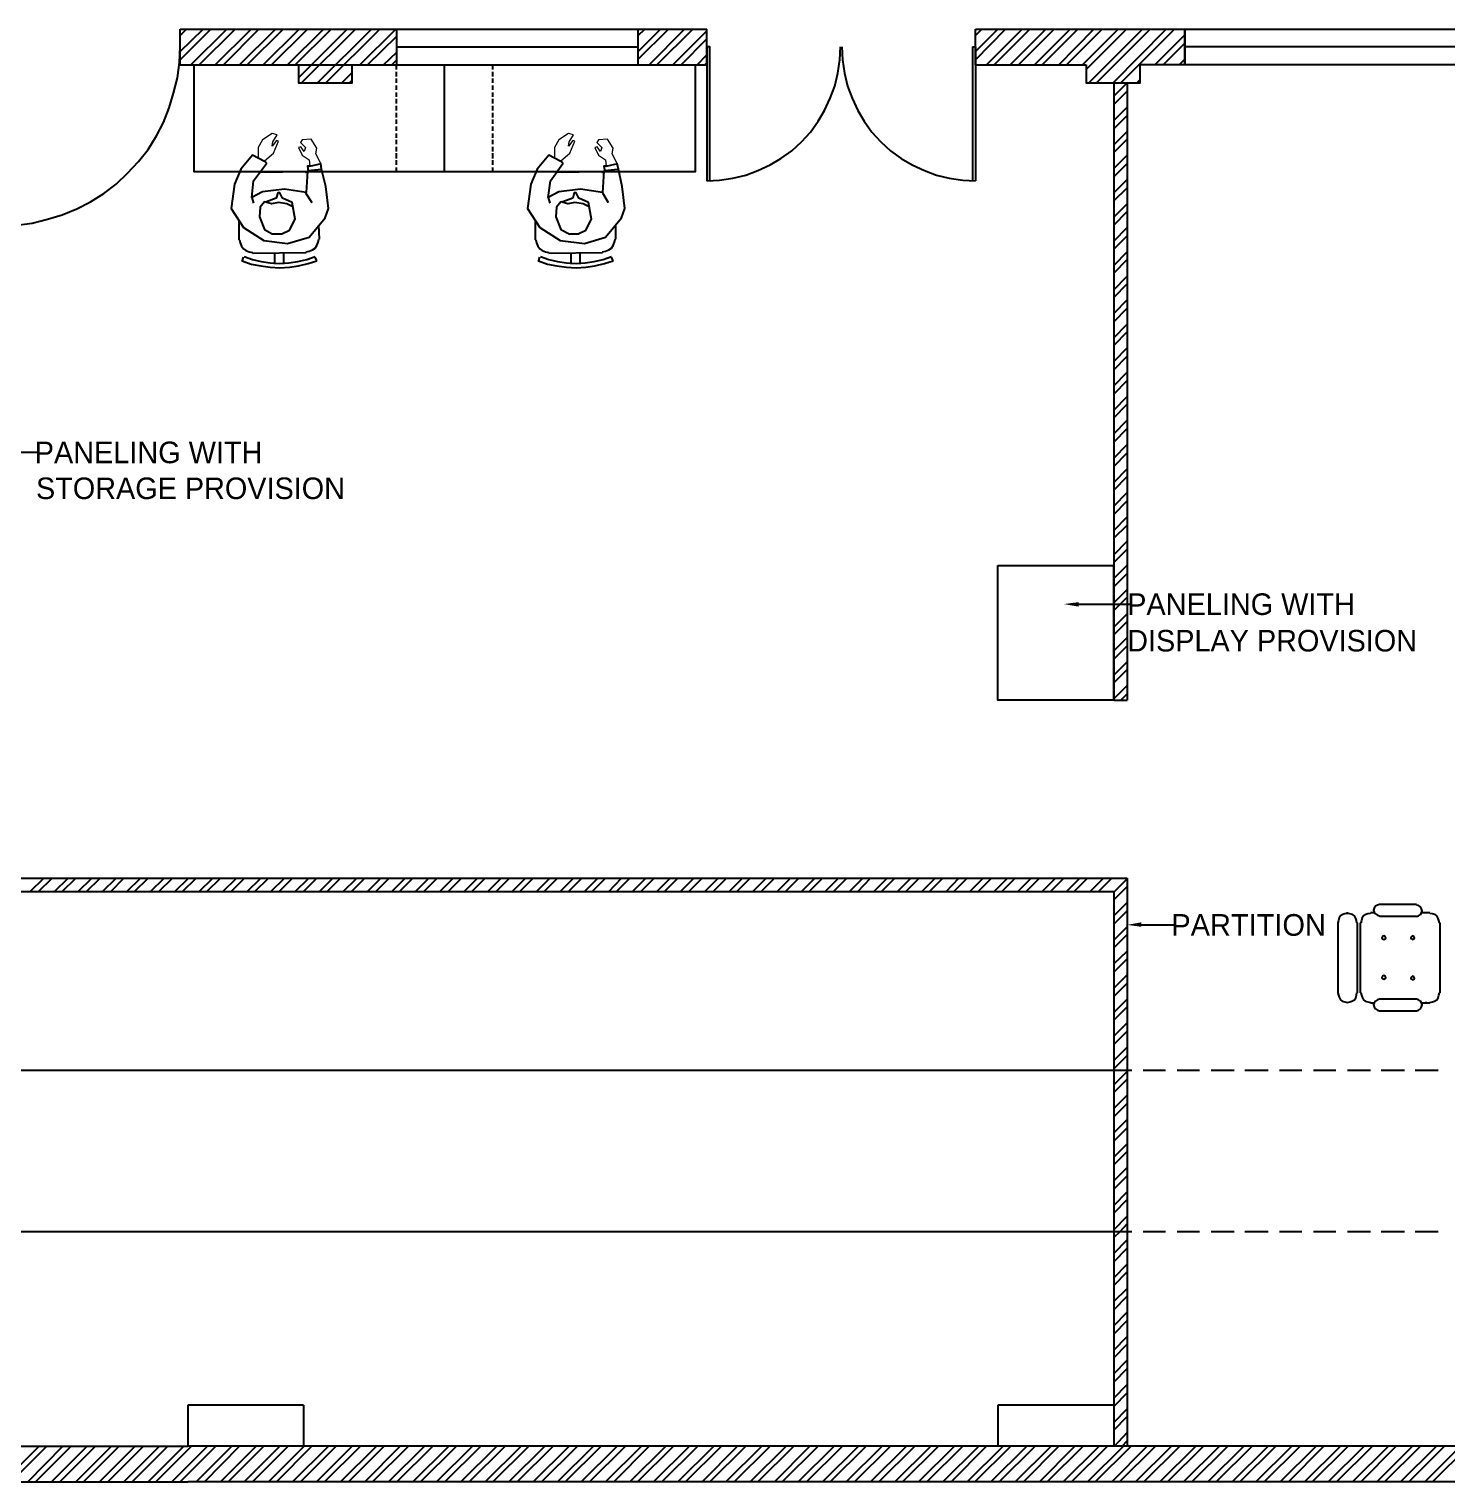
# Model space of a CAD drawing. Header units: millimetres. Extents: x 112177 to 138502, y -9410 to 1407.
# Drawn here: x 119444 to 129335, y -8723 to 1407 of the extents above; entities that cross this region are included whole.
import ezdxf

# ---------------------------------------------------------------- set-up
doc = ezdxf.new("R2010")
doc.units = ezdxf.units.MM
doc.header["$MEASUREMENT"] = 0
doc.layers.get('0').update_dxf_attribs({"linetype": 'CONTINUOUS', "lineweight": 0})
doc.styles.add('CIDFont+F1$001H0', font='')
doc.styles.get('CIDFont+F1$001H0').set_extended_font_data('CIDFont+F1')

# ---------------------------------------------------------------- blocks, each defined once
blk = doc.blocks.new('A$Cf4af25b8')
for points in [[(-111.294, 57.87), (-112.268, 58.039), (-111.294, 58.166)], [(-107.146, 36.703), (-108.077, 36.83), (-107.146, 36.999)]]:
    blk.add_hatch(color=8).paths.add_polyline_path(points)
at = {"color": 8, "linetype": 'Continuous', "lineweight": 25}
for p, q in [((-170.73, 96.054), (-162.899, 96.054)), ((-170.73, 93.684), (-170.73, 96.054)), ((-162.899, 96.054), (-156.379, 96.054)), ((-156.379, 96.054), (-140.42, 96.054)), ((-156.379, 93.684), (-156.379, 96.054)), ((-140.42, 96.054), (-135.89, 96.054)), ((-140.42, 93.684), (-140.42, 96.054)), ((-135.89, 93.684), (-135.89, 96.054)), ((-118.11, 96.054), (-110.786, 96.054)), ((-118.11, 93.684), (-118.11, 96.054)), ((-110.786, 96.054), (-107.23, 96.054)), ((-170.73, 94.573), (-169.206, 96.054)), ((-170.73, 95.631), (-170.307, 96.054)), ((-170.73, 94.022), (-168.698, 96.054)), ((-170.011, 93.684), (-167.64, 96.054)), ((-169.46, 93.684), (-167.09, 96.054)), ((-168.402, 93.684), (-166.031, 96.054)), ((-167.852, 93.684), (-165.523, 96.054)), ((-166.793, 93.684), (-164.423, 96.054)), ((-166.285, 93.684), (-163.915, 96.054)), ((-165.227, 93.684), (-162.856, 96.054)), ((-164.677, 93.684), (-162.306, 96.054)), ((-163.618, 93.684), (-161.248, 96.054)), ((-163.11, 93.684), (-160.74, 96.054)), ((-162.899, 92.837), (-159.681, 96.054)), ((-162.687, 92.498), (-159.131, 96.054)), ((-161.629, 92.498), (-158.073, 96.054)), ((-161.078, 92.498), (-157.522, 96.054)), ((-158.835, 93.684), (-156.464, 96.054)), ((-158.327, 93.684), (-156.379, 95.589)), ((-140.42, 94.573), (-138.938, 96.054)), ((-140.42, 95.631), (-139.996, 96.054)), ((-140.42, 94.065), (-138.43, 96.054)), ((-139.7, 93.684), (-137.372, 96.054)), ((-139.192, 93.684), (-136.821, 96.054)), ((-138.134, 93.684), (-135.89, 95.927)), ((-137.583, 93.684), (-135.89, 95.419)), ((-118.11, 94.573), (-116.628, 96.054)), ((-118.11, 95.631), (-117.687, 96.054)), ((-118.11, 94.022), (-116.12, 96.054)), ((-117.39, 93.684), (-115.02, 96.054)), ((-116.882, 93.684), (-114.512, 96.054)), ((-115.824, 93.684), (-113.453, 96.054)), ((-115.274, 93.684), (-112.903, 96.054)), ((-114.215, 93.684), (-111.845, 96.054)), ((-113.707, 93.684), (-111.337, 96.054)), ((-112.607, 93.684), (-110.278, 96.054)), ((-112.099, 93.684), (-109.728, 96.054)), ((-111.04, 93.684), (-108.67, 96.054)), ((-110.786, 93.387), (-108.119, 96.054)), ((-110.617, 92.498), (-107.061, 96.054)), ((-110.109, 92.498), (-106.553, 96.054)), ((-109.008, 92.498), (-105.495, 96.054)), ((-108.5, 92.498), (-104.944, 96.054)), ((-106.257, 93.684), (-104.267, 95.673)), ((-105.706, 93.684), (-104.267, 95.123)), ((-157.268, 93.684), (-156.379, 94.53)), ((-156.379, 94.869), (-140.42, 94.869)), ((-136.525, 93.684), (-135.89, 94.361)), ((-135.89, 94.869), (-135.89, 86.021)), ((-118.322, 94.869), (-118.322, 86.021)), ((-118.322, 94.869), (-118.11, 94.869)), ((-118.11, 94.869), (-118.11, 86.021)), ((-78.867, 94.869), (-104.267, 94.869)), ((-170.73, 93.684), (-162.899, 93.684)), ((-160.02, 92.498), (-159.343, 93.176)), ((-156.718, 93.684), (-156.379, 94.022)), ((-156.422, 93.387), (-156.422, 93.684)), ((-156.422, 92.922), (-156.422, 93.218)), ((-156.379, 93.684), (-140.42, 93.684)), ((-153.247, 86.614), (-153.247, 93.684)), ((-150.029, 93.387), (-150.029, 93.684)), ((-150.029, 92.922), (-150.029, 93.218)), ((-140.42, 93.684), (-135.89, 93.684)), ((-136.017, 93.684), (-135.89, 93.811)), ((-118.11, 93.684), (-110.786, 93.684)), ((-104.648, 93.684), (-104.267, 94.065)), ((-159.512, 92.498), (-159.343, 92.668)), ((-156.422, 92.498), (-156.422, 92.795)), ((-156.422, 92.033), (-156.422, 92.329)), ((-150.029, 92.498), (-150.029, 92.795)), ((-150.029, 92.033), (-150.029, 92.329)), ((-108.966, 91.609), (-108.077, 92.498)), ((-108.966, 92.498), (-108.966, 51.689)), ((-108.077, 92.498), (-108.077, 51.689)), ((-107.442, 92.498), (-107.23, 92.71)), ((-156.422, 91.567), (-156.422, 91.863)), ((-156.422, 91.144), (-156.422, 91.44)), ((-150.029, 91.567), (-150.029, 91.863)), ((-150.029, 91.144), (-150.029, 91.44)), ((-108.966, 91.059), (-108.077, 91.948)), ((-156.422, 90.678), (-156.422, 90.974)), ((-156.422, 90.212), (-156.422, 90.509)), ((-150.029, 90.678), (-150.029, 90.974)), ((-150.029, 90.212), (-150.029, 90.509)), ((-108.966, 90.001), (-108.077, 90.89)), ((-108.966, 89.45), (-108.077, 90.339)), ((-156.422, 89.789), (-156.422, 90.085)), ((-156.422, 89.323), (-156.422, 89.62)), ((-150.029, 89.789), (-150.029, 90.085)), ((-150.029, 89.323), (-150.029, 89.62)), ((-156.422, 88.858), (-156.422, 89.154)), ((-156.422, 88.434), (-156.422, 88.731)), ((-150.029, 88.858), (-150.029, 89.154)), ((-150.029, 88.434), (-150.029, 88.731)), ((-108.966, 88.392), (-108.077, 89.281)), ((-108.966, 87.884), (-108.077, 88.773)), ((-156.422, 87.969), (-156.422, 88.265)), ((-156.422, 87.503), (-156.422, 87.842)), ((-150.029, 87.969), (-150.029, 88.265)), ((-150.029, 87.503), (-150.029, 87.842)), ((-108.966, 86.826), (-108.077, 87.715)), ((-162.433, 86.614), (-165.439, 86.572)), ((-162.264, 86.699), (-161.375, 86.783)), ((-162.137, 86.995), (-161.375, 87.164)), ((-156.422, 87.08), (-156.422, 87.376)), ((-156.422, 86.614), (-156.422, 86.91)), ((-150.029, 87.08), (-150.029, 87.376)), ((-150.029, 86.614), (-150.029, 86.91)), ((-142.833, 86.614), (-145.838, 86.572)), ((-142.663, 86.699), (-141.774, 86.783)), ((-142.536, 86.995), (-141.774, 87.164)), ((-108.966, 86.275), (-108.077, 87.164)), ((-108.966, 85.217), (-108.077, 86.106)), ((-108.966, 84.709), (-108.077, 85.556)), ((-165.989, 84.921), (-165.862, 84.54)), ((-162.433, 85.217), (-162.01, 84.582)), ((-146.389, 84.921), (-146.262, 84.54)), ((-142.79, 85.217), (-142.409, 84.582)), ((-108.966, 83.608), (-108.077, 84.497)), ((-108.966, 83.1), (-108.077, 83.989)), ((-166.836, 83.439), (-166.836, 82.127)), ((-161.502, 82.169), (-161.544, 83.1)), ((-147.235, 83.439), (-147.235, 82.127)), ((-141.901, 82.169), (-141.901, 83.1)), ((-108.966, 82.042), (-108.077, 82.931)), ((-108.966, 81.492), (-108.077, 82.381)), ((-166.624, 80.687), (-166.539, 80.984)), ((-165.947, 81.238), (-162.391, 81.28)), ((-164.465, 80.518), (-164.465, 81.28)), ((-163.872, 80.518), (-163.872, 81.28)), ((-161.671, 80.73), (-161.798, 80.984)), ((-147.024, 80.687), (-146.939, 80.984)), ((-146.346, 81.238), (-142.79, 81.28)), ((-144.865, 80.518), (-144.865, 81.28)), ((-144.272, 80.518), (-144.272, 81.28)), ((-142.071, 80.73), (-142.198, 80.984)), ((-108.966, 80.433), (-108.077, 81.322)), ((-108.966, 79.925), (-108.077, 80.814)), ((-108.966, 78.825), (-108.077, 79.714)), ((-108.966, 78.317), (-108.077, 79.206)), ((-108.966, 77.258), (-108.077, 78.147)), ((-108.966, 76.708), (-108.077, 77.597)), ((-108.966, 75.65), (-108.077, 76.539)), ((-108.966, 75.142), (-108.077, 76.031)), ((-108.966, 74.083), (-108.077, 74.972)), ((-108.966, 73.533), (-108.077, 74.422)), ((-108.966, 72.475), (-108.077, 73.364)), ((-108.966, 71.924), (-108.077, 72.813)), ((-108.966, 70.866), (-108.077, 71.755)), ((-108.966, 70.358), (-108.077, 71.247)), ((-108.966, 69.3), (-108.077, 70.189)), ((-108.966, 68.749), (-108.077, 69.638)), ((-108.966, 67.691), (-108.077, 68.58)), ((-185.928, 68.072), (-180.171, 68.072)), ((-108.966, 67.141), (-108.077, 68.03)), ((-108.966, 66.082), (-108.077, 66.971)), ((-108.966, 65.574), (-108.077, 66.463)), ((-108.966, 64.516), (-108.077, 65.405)), ((-108.966, 63.966), (-108.077, 64.855)), ((-108.966, 62.907), (-108.077, 63.796)), ((-108.966, 62.399), (-108.077, 63.246)), ((-108.966, 61.299), (-108.077, 62.188)), ((-108.966, 60.791), (-108.077, 61.68)), ((-116.628, 60.579), (-108.966, 60.579)), ((-108.966, 59.732), (-108.077, 60.621)), ((-108.966, 51.689), (-108.966, 60.579)), ((-108.966, 59.182), (-108.077, 60.071)), ((-108.966, 58.124), (-108.077, 59.013)), ((-111.294, 58.039), (-107.908, 58.039)), ((-108.966, 56.515), (-108.077, 57.404)), ((-108.966, 56.007), (-108.077, 56.896)), ((-108.966, 54.949), (-108.077, 55.838)), ((-108.966, 54.398), (-108.077, 55.287)), ((-108.966, 53.34), (-108.077, 54.229)), ((-108.966, 52.832), (-108.077, 53.721)), ((-108.966, 51.774), (-108.077, 52.663)), ((-108.5, 51.689), (-108.077, 52.112)), ((-108.966, 51.689), (-108.077, 51.689)), ((-223.943, 39.92), (-108.077, 39.92)), ((-180.636, 39.031), (-179.747, 39.92)), ((-180.086, 39.031), (-179.197, 39.92)), ((-179.028, 39.031), (-178.139, 39.92)), ((-178.52, 39.031), (-177.631, 39.92)), ((-177.461, 39.031), (-176.572, 39.92)), ((-176.911, 39.031), (-176.022, 39.92)), ((-175.853, 39.031), (-174.964, 39.92)), ((-175.302, 39.031), (-174.456, 39.92)), ((-174.244, 39.031), (-173.355, 39.92)), ((-173.736, 39.031), (-172.847, 39.92)), ((-172.678, 39.031), (-171.789, 39.92)), ((-172.127, 39.031), (-171.238, 39.92)), ((-171.069, 39.031), (-170.18, 39.92)), ((-170.561, 39.031), (-169.672, 39.92)), ((-169.46, 39.031), (-168.571, 39.92)), ((-168.952, 39.031), (-168.063, 39.92)), ((-167.894, 39.031), (-167.005, 39.92)), ((-167.344, 39.031), (-166.455, 39.92)), ((-166.285, 39.031), (-165.396, 39.92)), ((-165.777, 39.031), (-164.888, 39.92)), ((-164.719, 39.031), (-163.83, 39.92)), ((-164.169, 39.031), (-163.28, 39.92)), ((-163.11, 39.031), (-162.221, 39.92)), ((-162.56, 39.031), (-161.671, 39.92)), ((-161.502, 39.031), (-160.613, 39.92)), ((-160.994, 39.031), (-160.105, 39.92)), ((-159.935, 39.031), (-159.046, 39.92)), ((-159.385, 39.031), (-158.496, 39.92)), ((-158.327, 39.031), (-157.438, 39.92)), ((-157.776, 39.031), (-156.887, 39.92)), ((-156.718, 39.031), (-155.829, 39.92)), ((-156.21, 39.031), (-155.321, 39.92)), ((-155.152, 39.031), (-154.263, 39.92)), ((-154.601, 39.031), (-153.712, 39.92)), ((-153.543, 39.031), (-152.654, 39.92)), ((-152.993, 39.031), (-152.104, 39.92)), ((-151.934, 39.031), (-151.045, 39.92)), ((-151.426, 39.031), (-150.537, 39.92)), ((-150.368, 39.031), (-149.479, 39.92)), ((-149.818, 39.031), (-148.929, 39.92)), ((-148.759, 39.031), (-147.87, 39.92)), ((-148.251, 39.031), (-147.362, 39.92)), ((-147.151, 39.031), (-146.262, 39.92)), ((-146.643, 39.031), (-145.754, 39.92)), ((-145.584, 39.031), (-144.695, 39.92)), ((-145.034, 39.031), (-144.145, 39.92)), ((-143.976, 39.031), (-143.087, 39.92)), ((-143.468, 39.031), (-142.579, 39.92)), ((-142.367, 39.031), (-141.52, 39.92)), ((-141.859, 39.031), (-140.97, 39.92)), ((-140.801, 39.031), (-139.912, 39.92)), ((-140.25, 39.031), (-139.361, 39.92)), ((-139.192, 39.031), (-138.303, 39.92)), ((-138.684, 39.031), (-137.795, 39.92)), ((-137.626, 39.031), (-136.737, 39.92)), ((-137.075, 39.031), (-136.186, 39.92)), ((-136.017, 39.031), (-135.128, 39.92)), ((-135.467, 39.031), (-134.578, 39.92)), ((-134.408, 39.031), (-133.519, 39.92)), ((-133.9, 39.031), (-133.011, 39.92)), ((-132.842, 39.031), (-131.953, 39.92)), ((-132.292, 39.031), (-131.403, 39.92)), ((-131.233, 39.031), (-130.344, 39.92)), ((-130.683, 39.031), (-129.794, 39.92)), ((-129.625, 39.031), (-128.736, 39.92)), ((-129.117, 39.031), (-128.228, 39.92)), ((-128.058, 39.031), (-127.169, 39.92)), ((-127.508, 39.031), (-126.619, 39.92)), ((-126.45, 39.031), (-125.561, 39.92)), ((-125.899, 39.031), (-125.053, 39.92)), ((-124.841, 39.031), (-123.952, 39.92)), ((-124.333, 39.031), (-123.444, 39.92)), ((-123.275, 39.031), (-122.386, 39.92)), ((-122.724, 39.031), (-121.835, 39.92)), ((-121.666, 39.031), (-120.777, 39.92)), ((-121.158, 39.031), (-120.269, 39.92)), ((-120.057, 39.031), (-119.211, 39.92)), ((-119.549, 39.031), (-118.66, 39.92)), ((-118.491, 39.031), (-117.602, 39.92)), ((-117.941, 39.031), (-117.052, 39.92)), ((-116.882, 39.031), (-115.993, 39.92)), ((-116.374, 39.031), (-115.485, 39.92)), ((-115.316, 39.031), (-114.427, 39.92)), ((-114.766, 39.031), (-113.877, 39.92)), ((-113.707, 39.031), (-112.818, 39.92)), ((-113.157, 39.031), (-112.268, 39.92)), ((-112.099, 39.031), (-111.21, 39.92)), ((-111.591, 39.031), (-110.702, 39.92)), ((-110.532, 39.031), (-109.643, 39.92)), ((-109.982, 39.031), (-109.093, 39.92)), ((-108.966, 38.989), (-108.077, 39.878)), ((-108.077, 39.92), (-108.077, 2.371)), ((-223.054, 39.031), (-108.966, 39.031)), ((-108.966, 38.481), (-108.077, 39.37)), ((-108.966, 39.031), (-108.966, 5.08)), ((-108.966, 37.423), (-108.077, 38.312)), ((-108.966, 36.872), (-108.077, 37.761)), ((-93.514, 37.634), (-93.514, 37.677)), ((-91.736, 37.634), (-91.99, 37.634)), ((-88.942, 38.185), (-91.398, 38.185)), ((-88.561, 37.634), (-88.561, 37.677)), ((-88.053, 37.634), (-88.561, 37.634)), ((-88.265, 37.592), (-88.265, 37.634)), ((-108.966, 35.814), (-108.077, 36.703)), ((-107.146, 36.83), (-104.987, 36.83)), ((-94.149, 36.957), (-94.149, 32.343)), ((-92.837, 32.343), (-92.837, 36.957)), ((-92.668, 36.957), (-92.668, 32.343)), ((-88.942, 37.38), (-91.398, 37.38)), ((-87.376, 32.343), (-87.376, 36.957)), ((-108.966, 35.306), (-108.077, 36.195)), ((-108.966, 34.248), (-108.077, 35.094)), ((-108.966, 33.697), (-108.077, 34.586)), ((-108.966, 32.639), (-108.077, 33.528)), ((-108.966, 32.089), (-108.077, 32.978)), ((-108.966, 31.03), (-108.077, 31.919)), ((-93.514, 31.708), (-93.514, 31.75)), ((-88.942, 31.919), (-91.398, 31.919)), ((-88.307, 31.708), (-88.307, 31.75)), ((-108.966, 30.522), (-108.077, 31.411)), ((-91.99, 31.665), (-91.736, 31.665)), ((-88.942, 31.115), (-91.398, 31.115)), ((-88.604, 31.665), (-88.053, 31.665)), ((-108.966, 29.464), (-108.077, 30.353)), ((-108.966, 28.914), (-108.077, 29.803)), ((-108.966, 27.855), (-108.077, 28.744)), ((-108.966, 27.305), (-108.077, 28.194)), ((-218.017, 27.22), (-108.966, 27.22)), ((-108.966, 27.22), (-107.781, 27.22)), ((-108.966, 26.247), (-108.077, 27.136)), ((-107.019, 27.22), (-105.537, 27.22)), ((-104.775, 27.22), (-103.293, 27.22)), ((-102.531, 27.22), (-101.007, 27.22)), ((-100.288, 27.22), (-98.764, 27.22)), ((-98.002, 27.22), (-96.52, 27.22)), ((-95.758, 27.22), (-94.276, 27.22)), ((-93.514, 27.22), (-91.99, 27.22)), ((-91.271, 27.22), (-89.747, 27.22)), ((-89.027, 27.22), (-87.503, 27.22)), ((-108.966, 25.739), (-108.077, 26.628)), ((-108.966, 24.68), (-108.077, 25.569)), ((-108.966, 24.13), (-108.077, 25.019)), ((-108.966, 23.072), (-108.077, 23.961)), ((-108.966, 22.521), (-108.077, 23.41)), ((-108.966, 21.463), (-108.077, 22.352)), ((-108.966, 20.955), (-108.077, 21.844)), ((-108.966, 19.897), (-108.077, 20.786)), ((-108.966, 19.346), (-108.077, 20.235)), ((-108.966, 18.288), (-108.077, 19.177)), ((-108.966, 17.78), (-108.077, 18.669)), ((-108.966, 16.679), (-108.077, 17.568)), ((-218.017, 16.552), (-108.966, 16.552)), ((-108.966, 16.552), (-107.781, 16.552)), ((-107.019, 16.552), (-105.537, 16.552)), ((-104.775, 16.552), (-103.293, 16.552)), ((-102.531, 16.552), (-101.007, 16.552)), ((-100.288, 16.552), (-98.764, 16.552)), ((-98.002, 16.552), (-96.52, 16.552)), ((-95.758, 16.552), (-94.276, 16.552)), ((-93.514, 16.552), (-91.99, 16.552)), ((-91.271, 16.552), (-89.747, 16.552)), ((-89.027, 16.552), (-87.503, 16.552)), ((-108.966, 15.113), (-108.077, 16.002)), ((-108.966, 14.563), (-108.077, 15.452)), ((-108.966, 13.504), (-108.077, 14.393)), ((-108.966, 12.996), (-108.077, 13.885)), ((-108.966, 11.938), (-108.077, 12.785)), ((-108.966, 11.388), (-108.077, 12.277)), ((-108.966, 10.329), (-108.077, 11.218)), ((-108.966, 9.779), (-108.077, 10.668)), ((-108.966, 8.721), (-108.077, 9.61)), ((-108.966, 8.213), (-108.077, 9.102)), ((-108.966, 7.154), (-108.077, 8.043)), ((-108.966, 6.604), (-108.077, 7.493)), ((-108.966, 5.546), (-108.077, 6.435)), ((-108.966, 4.995), (-108.077, 5.884)), ((-162.56, 5.08), (-170.222, 5.08)), ((-170.222, 5.08), (-170.222, 2.371)), ((-162.56, 5.08), (-162.56, 2.371)), ((-108.966, 5.08), (-116.628, 5.08)), ((-116.628, 5.08), (-116.628, 2.371)), ((-108.966, 5.08), (-108.966, 2.371)), ((-108.966, 3.937), (-108.077, 4.826)), ((-108.966, 3.429), (-108.077, 4.318)), ((-108.924, 2.371), (-108.077, 3.26)), ((-223.943, 2.371), (-170.222, 2.371)), ((-182.414, 0), (-180.044, 2.371)), ((-181.906, 0), (-179.536, 2.371)), ((-180.806, 0), (-178.477, 2.371)), ((-180.298, 0), (-177.927, 2.371)), ((-179.239, 0), (-176.869, 2.371)), ((-178.689, 0), (-176.318, 2.371)), ((-177.631, 0), (-175.26, 2.371)), ((-177.123, 0), (-174.752, 2.371)), ((-176.064, 0), (-173.694, 2.371)), ((-175.514, 0), (-173.143, 2.371)), ((-174.456, 0), (-172.085, 2.371)), ((-173.905, 0), (-171.535, 2.371)), ((-172.847, 0), (-170.476, 2.371)), ((-172.339, 0), (-169.968, 2.371)), ((-171.281, 0), (-168.91, 2.371)), ((-170.73, 0), (-168.36, 2.371)), ((-162.56, 2.371), (-170.222, 2.371)), ((-169.672, 0), (-167.301, 2.371)), ((-169.122, 0), (-166.793, 2.371)), ((-168.063, 0), (-165.693, 2.371)), ((-167.555, 0), (-165.185, 2.371)), ((-166.497, 0), (-164.126, 2.371)), ((-165.947, 0), (-163.576, 2.371)), ((-164.888, 0), (-162.518, 2.371)), ((-164.338, 0), (-162.01, 2.371)), ((-163.28, 0), (-160.909, 2.371)), ((-162.772, 0), (-160.401, 2.371)), ((-116.628, 2.371), (-162.56, 2.371)), ((-161.713, 0), (-159.343, 2.371)), ((-161.163, 0), (-158.792, 2.371)), ((-160.105, 0), (-157.734, 2.371)), ((-159.597, 0), (-157.226, 2.371)), ((-158.496, 0), (-156.168, 2.371)), ((-157.988, 0), (-155.617, 2.371)), ((-156.93, 0), (-154.559, 2.371)), ((-156.379, 0), (-154.009, 2.371)), ((-155.321, 0), (-152.95, 2.371)), ((-154.813, 0), (-152.442, 2.371)), ((-153.755, 0), (-151.384, 2.371)), ((-153.204, 0), (-150.834, 2.371)), ((-152.146, 0), (-149.775, 2.371)), ((-151.596, 0), (-149.225, 2.371)), ((-150.537, 0), (-148.167, 2.371)), ((-150.029, 0), (-147.659, 2.371)), ((-148.971, 0), (-146.6, 2.371)), ((-148.421, 0), (-146.05, 2.371)), ((-147.362, 0), (-144.992, 2.371)), ((-146.812, 0), (-144.441, 2.371)), ((-145.754, 0), (-143.383, 2.371)), ((-145.246, 0), (-142.875, 2.371)), ((-144.187, 0), (-141.817, 2.371)), ((-143.637, 0), (-141.266, 2.371)), ((-142.579, 0), (-140.208, 2.371)), ((-142.028, 0), (-139.7, 2.371)), ((-140.97, 0), (-138.599, 2.371)), ((-140.462, 0), (-138.091, 2.371)), ((-139.404, 0), (-137.033, 2.371)), ((-138.853, 0), (-136.483, 2.371)), ((-137.795, 0), (-135.424, 2.371)), ((-137.287, 0), (-134.916, 2.371)), ((-136.186, 0), (-133.858, 2.371)), ((-135.678, 0), (-133.308, 2.371)), ((-134.62, 0), (-132.249, 2.371)), ((-134.07, 0), (-131.699, 2.371)), ((-133.011, 0), (-130.641, 2.371)), ((-132.503, 0), (-130.133, 2.371)), ((-131.403, 0), (-129.074, 2.371)), ((-130.895, 0), (-128.524, 2.371)), ((-129.836, 0), (-127.466, 2.371)), ((-129.286, 0), (-126.915, 2.371)), ((-128.228, 0), (-125.857, 2.371)), ((-127.72, 0), (-125.349, 2.371)), ((-126.661, 0), (-124.291, 2.371)), ((-126.111, 0), (-123.74, 2.371)), ((-125.053, 0), (-122.682, 2.371)), ((-124.502, 0), (-122.132, 2.371)), ((-123.444, 0), (-121.073, 2.371)), ((-122.936, 0), (-120.565, 2.371)), ((-121.878, 0), (-119.507, 2.371)), ((-121.327, 0), (-118.957, 2.371)), ((-120.269, 0), (-117.898, 2.371)), ((-119.719, 0), (-117.39, 2.371)), ((-118.66, 0), (-116.29, 2.371)), ((-118.152, 0), (-115.782, 2.371)), ((-117.094, 0), (-114.723, 2.371)), ((-108.966, 2.371), (-116.628, 2.371)), ((-116.544, 0), (-114.173, 2.371)), ((-115.485, 0), (-113.115, 2.371)), ((-114.935, 0), (-112.607, 2.371)), ((-113.877, 0), (-111.548, 2.371)), ((-113.369, 0), (-110.998, 2.371)), ((-112.31, 0), (-109.94, 2.371)), ((-111.76, 0), (-109.389, 2.371)), ((-110.702, 0), (-108.331, 2.371)), ((-110.194, 0), (-107.823, 2.371)), ((-109.093, 0), (-106.765, 2.371)), ((-63.161, 2.371), (-108.966, 2.371)), ((-108.585, 0), (-106.214, 2.371)), ((-108.416, 2.371), (-108.077, 2.709)), ((-107.527, 0), (-105.156, 2.371)), ((-106.976, 0), (-104.606, 2.371)), ((-105.918, 0), (-103.547, 2.371)), ((-105.41, 0), (-103.039, 2.371)), ((-104.352, 0), (-101.981, 2.371)), ((-103.801, 0), (-101.431, 2.371)), ((-102.743, 0), (-100.372, 2.371)), ((-102.193, 0), (-99.822, 2.371)), ((-101.134, 0), (-98.764, 2.371)), ((-100.626, 0), (-98.256, 2.371)), ((-99.568, 0), (-97.197, 2.371)), ((-99.018, 0), (-96.647, 2.371)), ((-97.959, 0), (-95.589, 2.371)), ((-97.409, 0), (-95.081, 2.371)), ((-96.351, 0), (-93.98, 2.371)), ((-95.843, 0), (-93.472, 2.371)), ((-94.784, 0), (-92.414, 2.371)), ((-94.234, 0), (-91.863, 2.371)), ((-93.176, 0), (-90.805, 2.371)), ((-92.625, 0), (-90.297, 2.371)), ((-91.567, 0), (-89.196, 2.371)), ((-91.059, 0), (-88.688, 2.371)), ((-90.001, 0), (-87.63, 2.371)), ((-89.45, 0), (-87.08, 2.371)), ((-88.392, 0), (-86.021, 2.371)), ((-87.884, 0), (-85.513, 2.371)), ((-223.943, 0), (-170.222, 0)), ((-162.56, 0), (-170.222, 0)), ((-116.628, 0), (-162.56, 0)), ((-108.966, 0), (-116.628, 0)), ((-63.161, 0), (-108.966, 0))]:
    blk.add_line(p, q, dxfattribs=at)
for points in [[(-107.23, 96.054), (-104.267, 96.054), (-104.267, 93.684), (-107.23, 93.684)], [(-182.541, 83.058), (-181.525, 83.1), (-180.509, 83.227), (-179.493, 83.481), (-178.52, 83.778), (-177.546, 84.159), (-176.657, 84.624), (-175.768, 85.175), (-174.964, 85.81), (-174.202, 86.529), (-173.482, 87.291), (-172.847, 88.096), (-172.297, 88.985), (-171.831, 89.874), (-171.45, 90.847), (-171.154, 91.821), (-170.9, 92.837), (-170.773, 93.853), (-170.73, 94.869)], [(-135.89, 86.021), (-135.043, 86.064), (-134.154, 86.191), (-133.308, 86.402), (-132.503, 86.699), (-131.699, 87.08), (-130.979, 87.503), (-130.26, 88.011), (-129.625, 88.604), (-129.032, 89.239), (-128.524, 89.958), (-128.101, 90.678), (-127.72, 91.482), (-127.423, 92.287), (-127.212, 93.133), (-127.085, 94.022), (-127.042, 94.869)], [(-135.678, 86.021), (-135.678, 94.869), (-135.89, 94.869)], [(-126.958, 94.869), (-126.915, 94.022), (-126.788, 93.133), (-126.577, 92.287), (-126.28, 91.482), (-125.899, 90.678), (-125.476, 89.958), (-124.968, 89.239), (-124.375, 88.604), (-123.74, 88.011), (-123.021, 87.503), (-122.301, 87.08), (-121.497, 86.699), (-120.692, 86.402), (-119.846, 86.191), (-118.957, 86.064), (-118.11, 86.021)], [(-162.899, 93.684), (-162.899, 92.498), (-159.343, 92.498), (-159.343, 93.684), (-156.379, 93.684)], [(-110.786, 93.684), (-110.786, 92.498), (-107.23, 92.498), (-107.23, 93.684)], [(-165.142, 87.291), (-165.947, 87.715), (-166.709, 86.783), (-167.132, 85.81), (-167.344, 84.201), (-166.539, 82.931), (-165.185, 82.084), (-163.618, 81.873), (-162.179, 82.296), (-161.121, 83.566), (-160.909, 84.201), (-161.078, 85.64), (-161.375, 86.783), (-161.417, 87.164)], [(-145.542, 87.291), (-146.346, 87.715), (-147.108, 86.783), (-147.532, 85.81), (-147.743, 84.201), (-146.939, 82.931), (-145.584, 82.084), (-143.976, 81.873), (-142.579, 82.296), (-141.52, 83.566), (-141.309, 84.201), (-141.478, 85.64), (-141.732, 86.783), (-141.817, 87.164)], [(-162.391, 85.259), (-163.83, 85.471), (-165.269, 85.302), (-165.989, 84.921), (-165.862, 86.021), (-165.015, 87.164), (-165.142, 87.334)], [(-162.306, 86.572), (-162.391, 86.572), (-162.433, 86.572)], [(-162.137, 86.995), (-162.306, 86.995), (-162.264, 86.656), (-162.306, 86.656), (-162.391, 85.259)], [(-142.79, 85.259), (-144.23, 85.471), (-145.669, 85.302), (-146.389, 84.921), (-146.219, 86.021), (-145.415, 87.164), (-145.542, 87.334)], [(-142.706, 86.572), (-142.79, 86.572), (-142.833, 86.572)], [(-142.536, 86.995), (-142.706, 86.995), (-142.621, 86.656), (-142.706, 86.656), (-142.79, 85.259)], [(-163.322, 84.328), (-163.661, 84.497), (-164.211, 84.582), (-164.677, 84.497), (-165.142, 84.624), (-165.439, 84.286), (-165.481, 83.651), (-165.142, 82.804), (-164.634, 82.508), (-163.999, 82.508), (-163.491, 82.762), (-163.11, 83.481), (-163.322, 84.582), (-163.957, 84.878), (-164.126, 85.217), (-164.253, 85.217), (-164.38, 84.878), (-165.015, 84.624)], [(-143.722, 84.328), (-144.06, 84.497), (-144.611, 84.582), (-145.076, 84.497), (-145.542, 84.624), (-145.838, 84.286), (-145.881, 83.651), (-145.542, 82.804), (-144.992, 82.508), (-144.399, 82.508), (-143.891, 82.762), (-143.51, 83.481), (-143.722, 84.582), (-144.357, 84.878), (-144.526, 85.217), (-144.653, 85.217), (-144.738, 84.878), (-145.415, 84.624)], [(-166.793, 82.127), (-166.751, 81.915), (-166.666, 81.703), (-166.539, 81.534), (-166.37, 81.407), (-166.158, 81.322), (-165.947, 81.28)], [(-162.391, 81.322), (-162.179, 81.365), (-161.967, 81.449), (-161.798, 81.576), (-161.671, 81.746), (-161.586, 81.957), (-161.544, 82.169)], [(-147.193, 82.127), (-147.151, 81.915), (-147.066, 81.703), (-146.939, 81.534), (-146.77, 81.407), (-146.558, 81.322), (-146.346, 81.28)], [(-142.79, 81.322), (-142.579, 81.365), (-142.367, 81.449), (-142.198, 81.576), (-142.071, 81.746), (-141.986, 81.957), (-141.944, 82.169)], [(-166.624, 80.73), (-166.031, 80.518), (-165.396, 80.391), (-164.761, 80.306), (-164.126, 80.264), (-163.491, 80.306), (-162.899, 80.391), (-162.264, 80.56), (-161.671, 80.73)], [(-166.497, 81.026), (-165.947, 80.814), (-165.354, 80.687), (-164.761, 80.603), (-164.126, 80.56), (-163.534, 80.603), (-162.941, 80.687), (-162.348, 80.814), (-161.798, 81.026)], [(-147.024, 80.73), (-146.431, 80.518), (-145.796, 80.391), (-145.161, 80.306), (-144.526, 80.264), (-143.891, 80.306), (-143.298, 80.391), (-142.663, 80.56), (-142.071, 80.73)], [(-146.897, 81.026), (-146.346, 80.814), (-145.754, 80.687), (-145.161, 80.603), (-144.526, 80.56), (-143.933, 80.603), (-143.341, 80.687), (-142.748, 80.814), (-142.198, 81.026)], [(-108.966, 51.689), (-116.628, 51.689), (-116.628, 60.579)], [(-108.077, 58.505), (-108.543, 58.039), (-108.966, 57.616)], [(-93.514, 37.592), (-93.684, 37.55), (-93.811, 37.507), (-93.98, 37.423), (-94.065, 37.296), (-94.107, 37.126), (-94.149, 36.957)], [(-92.879, 36.957), (-92.922, 37.126), (-92.964, 37.253), (-93.049, 37.423), (-93.176, 37.507), (-93.345, 37.55), (-93.514, 37.592)], [(-91.99, 37.592), (-92.16, 37.55), (-92.287, 37.507), (-92.456, 37.423), (-92.541, 37.296), (-92.583, 37.126), (-92.625, 36.957)], [(-91.398, 38.185), (-91.525, 38.142), (-91.652, 38.058), (-91.736, 37.931), (-91.779, 37.804), (-91.736, 37.677), (-91.652, 37.55), (-91.525, 37.465), (-91.398, 37.423)], [(-88.942, 37.38), (-88.815, 37.423), (-88.688, 37.507), (-88.604, 37.634), (-88.561, 37.761), (-88.604, 37.888), (-88.688, 38.015), (-88.815, 38.1), (-88.942, 38.142)], [(-87.418, 36.957), (-87.461, 37.126), (-87.503, 37.253), (-87.588, 37.423), (-87.715, 37.507), (-87.884, 37.55), (-88.053, 37.592)], [(-94.149, 32.343), (-94.107, 32.173), (-94.065, 32.046), (-93.98, 31.877), (-93.853, 31.792), (-93.684, 31.75), (-93.514, 31.708)], [(-93.514, 31.708), (-93.345, 31.75), (-93.218, 31.792), (-93.049, 31.877), (-92.964, 32.004), (-92.922, 32.173), (-92.879, 32.343)], [(-92.625, 32.343), (-92.583, 32.173), (-92.541, 32.046), (-92.456, 31.877), (-92.329, 31.792), (-92.16, 31.75), (-91.99, 31.708)], [(-91.398, 31.919), (-91.525, 31.877), (-91.652, 31.792), (-91.736, 31.665), (-91.779, 31.538), (-91.736, 31.411), (-91.652, 31.284), (-91.525, 31.2), (-91.398, 31.157)], [(-88.942, 31.157), (-88.815, 31.2), (-88.688, 31.284), (-88.604, 31.411), (-88.561, 31.538), (-88.604, 31.665), (-88.688, 31.792), (-88.815, 31.877), (-88.942, 31.919)], [(-88.053, 31.708), (-87.884, 31.75), (-87.757, 31.792), (-87.588, 31.877), (-87.503, 32.004), (-87.461, 32.173), (-87.418, 32.343)], [(-108.966, 16.171), (-108.543, 16.552), (-108.077, 17.06)]]:
    blk.add_lwpolyline(points, dxfattribs=at)
for points in [[(-104.267, 96.054), (-78.867, 96.054), (-78.867, 93.684), (-104.267, 93.684)], [(-169.799, 93.684), (-136.652, 93.684), (-136.652, 86.614), (-169.799, 86.614)], [(-91.186, 35.899), (-91.101, 35.856), (-91.017, 35.899), (-90.974, 35.983), (-91.017, 36.068), (-91.101, 36.11), (-91.186, 36.068), (-91.228, 35.983)], [(-89.281, 35.899), (-89.196, 35.856), (-89.112, 35.899), (-89.069, 35.983), (-89.112, 36.068), (-89.196, 36.11), (-89.281, 36.068), (-89.323, 35.983)], [(-91.186, 33.274), (-91.101, 33.232), (-91.017, 33.274), (-90.974, 33.359), (-91.017, 33.443), (-91.101, 33.486), (-91.186, 33.443), (-91.228, 33.359)], [(-89.281, 33.401), (-89.323, 33.316), (-89.281, 33.232), (-89.196, 33.189), (-89.112, 33.232), (-89.069, 33.316), (-89.112, 33.401), (-89.196, 33.443)]]:
    blk.add_lwpolyline(points, close=True, dxfattribs=at)
at = {"color": 8, "linetype": 'Continuous', "lineweight": 15}
for points in [[(-165.142, 87.334), (-164.55, 87.842), (-164.211, 88.646), (-164.338, 88.688), (-164.634, 88.307), (-164.592, 88.604), (-164.296, 89.069), (-164.634, 89.154), (-165.269, 88.731), (-165.566, 88.223), (-165.566, 87.545)], [(-161.417, 87.164), (-161.756, 87.799), (-161.671, 88.18), (-162.052, 88.773), (-162.645, 88.731), (-162.772, 88.561), (-162.433, 88.223), (-162.518, 87.969), (-162.729, 88.265), (-162.899, 88.223), (-162.645, 87.715), (-162.179, 87.418), (-162.137, 86.995)], [(-145.542, 87.334), (-144.949, 87.842), (-144.611, 88.646), (-144.738, 88.688), (-145.034, 88.307), (-144.992, 88.604), (-144.695, 89.069), (-145.034, 89.154), (-145.669, 88.731), (-145.965, 88.223), (-145.965, 87.545)], [(-141.817, 87.164), (-142.155, 87.799), (-142.071, 88.18), (-142.452, 88.773), (-143.044, 88.731), (-143.171, 88.561), (-142.833, 88.223), (-142.917, 87.969), (-143.129, 88.265), (-143.298, 88.223), (-143.044, 87.715), (-142.579, 87.418), (-142.536, 86.995)]]:
    blk.add_lwpolyline(points, dxfattribs=at)
at = {"color": 8, "style": 'CIDFont+F1$001H0'}
for s, height, p in [('PANELING WITH', 1.42757, (-180.341, 67.351)), ('STORAGE PROVISION', 1.42491, (-180.256, 64.981)), ('PANELING WITH', 1.42757, (-108.078, 57.319)), ('DISPLAY PROVISION', 1.42531, (-108.078, 54.905)), ('PARTITION', 1.4332, (-105.157, 36.109))]:
    blk.add_text(s, height=height, dxfattribs=at).set_placement(p)

msp = doc.modelspace()

# ---------------------------------------------------------------- block references
at = {"color": 8, "xscale": 105.4553094453808, "yscale": 105.4553094453808, "zscale": 105.4553094453808}
msp.add_blockref('A$Cf4af25b8', (138502, -8723), dxfattribs=at)

doc.saveas('drawing.dxf')
